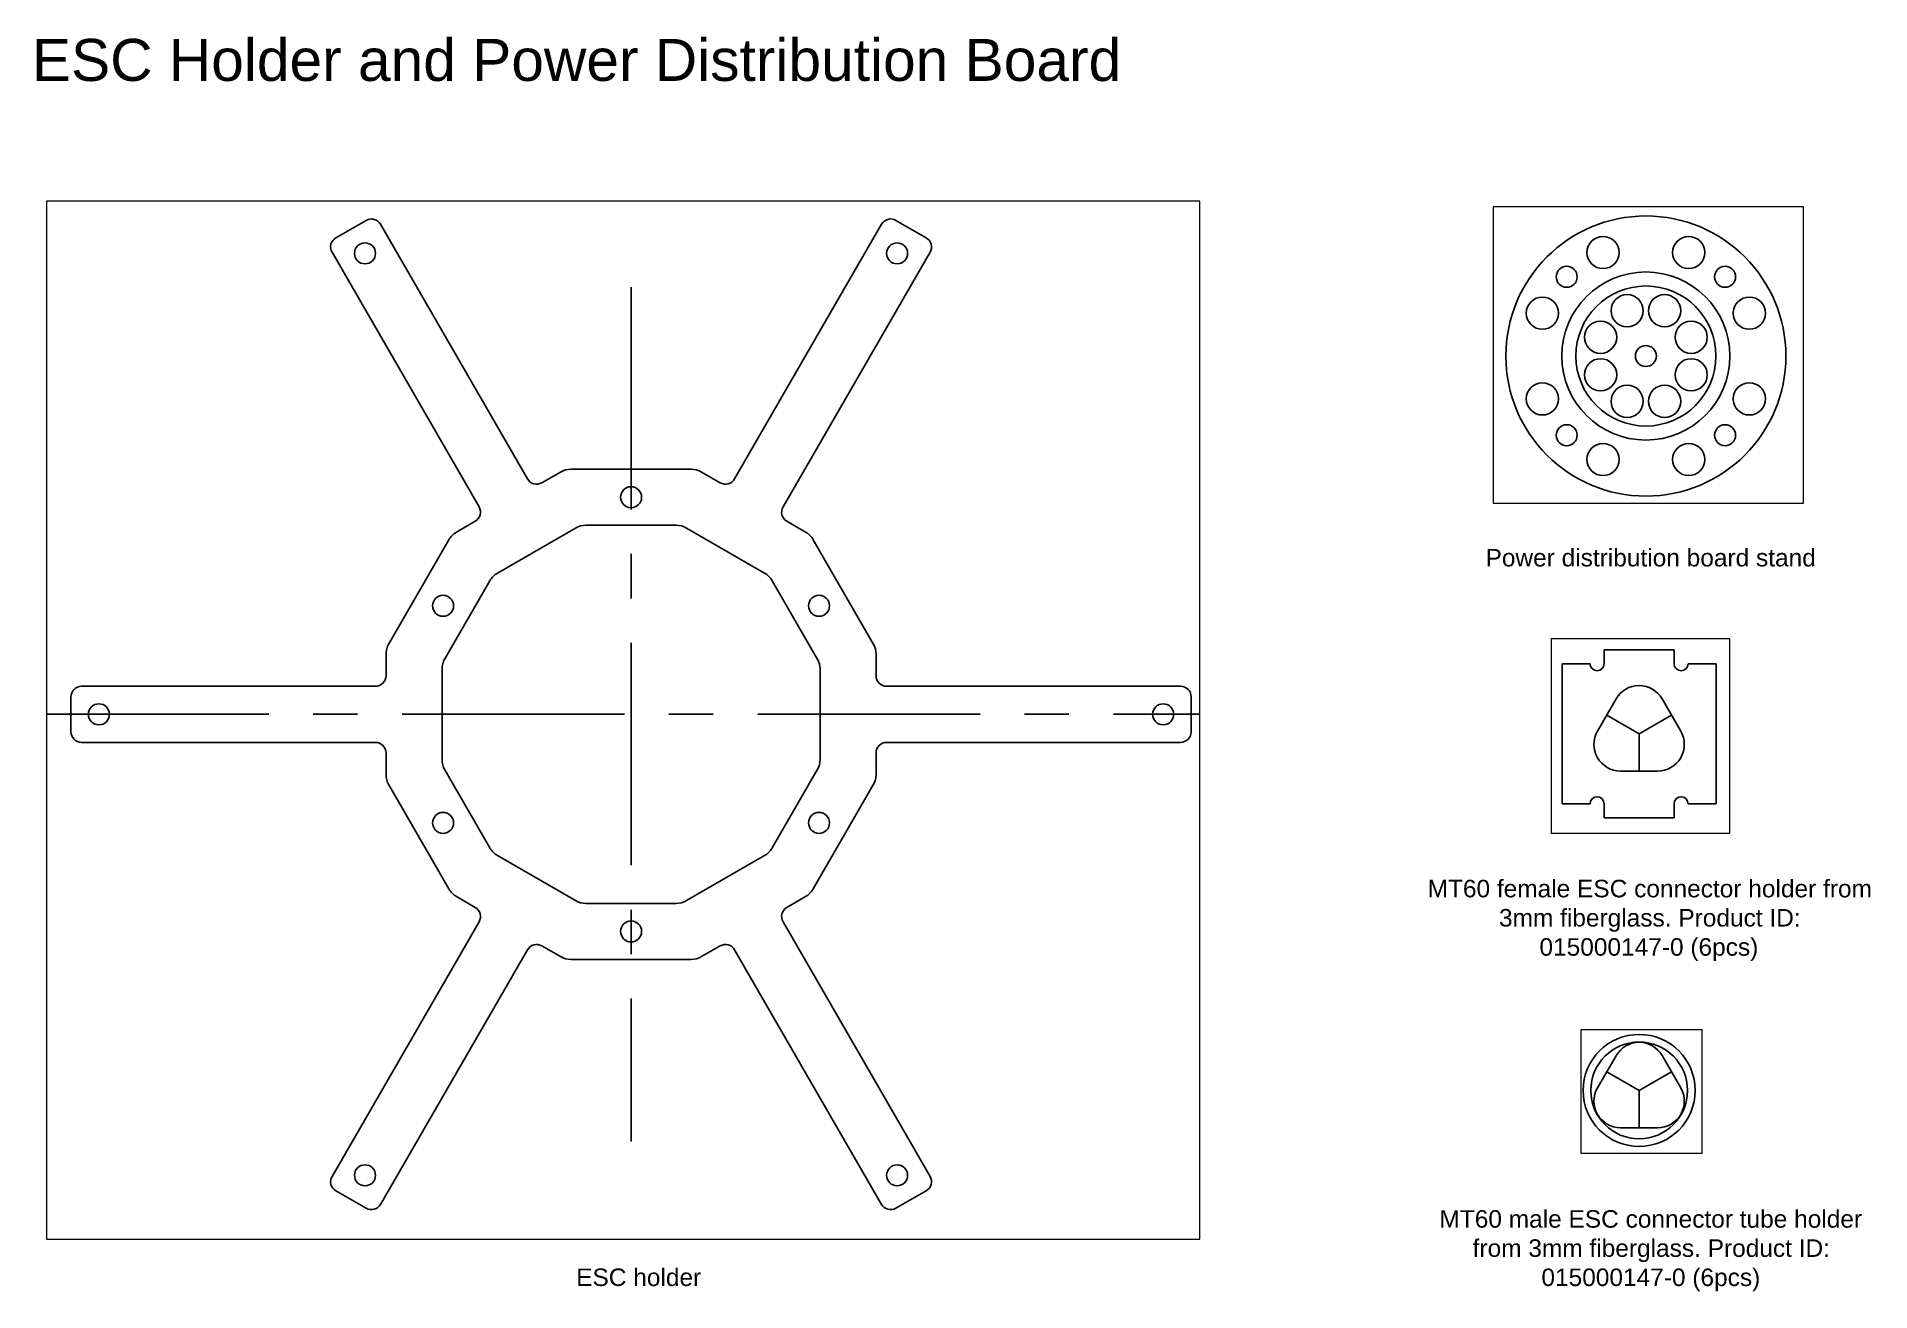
# Paper-space layout 'ESC Holder and Power Distribution Board' of a CAD drawing. Header units: millimetres. Extents: x 4 to 265, y 20 to 199.
# The model-space entities are those that its viewports show. They can reach past a viewport. Long polylines and large blocks are cut down to what shows.
import ezdxf

# ---------------------------------------------------------------- set-up
doc = ezdxf.new("R2010")
doc.units = ezdxf.units.MM
doc.linetypes.add('CENTER', pattern=[50.8, 31.75, -6.35, 6.35, -6.35])
doc.layers.add('Centers', color=1, linetype='CENTER', plot=False)
doc.layers.add('Viewports', color=4, linetype='Continuous', plot=False)
for name, color, linetype in [('MB - Arm Wire Connector Frame', 7, 'Continuous'), ('MB - Arm Wire Connector Plug', 7, 'Continuous'), ('MB - ESC Mount', 7, 'Continuous'), ('MB - Power Distribution Board', 7, 'Continuous'), ('Text', 250, 'Continuous')]:
    doc.layers.add(name, color=color, linetype=linetype)
doc.styles.add('ISO Proportional', font='isocp.shx')

# ---------------------------------------------------------------- blocks, each defined once
blk = doc.blocks.new('GFH Arm Wire Connector Hole')
for p, q in [((-5.94, 0.36), (-3.29, 4.96)), ((3.29, 4.97), (5.94, 0.37)), ((-2.66, -5.33), (2.65, -5.33))]:
    blk.add_line(p, q)
for centre, start, end in [((0, 3.07), 30.0175, 150), ((-2.65, -1.53), 150, 269.9825), ((2.65, -1.53), 269.9825, 30.0175)]:
    blk.add_arc(centre, 3.8, start, end)
at = {"layer": 'Centers'}
for q in [(-4.62, 2.66), (4.62, 2.67), (0, -5.33)]:
    blk.add_line((0, 0), q, dxfattribs=at)
blk = doc.blocks.new('GFH Arm Wire Connector Frame')
for p, q in [((-5, 10), (-5, 12)), ((-5, 12), (0, 12)), ((5, 12), (0, 12)), ((5, 10), (5, 12)), ((-11, -10), (-11, 10)), ((-11, 10), (-7, 10)), ((11, 10), (7, 10)), ((11, -10), (11, 10)), ((-11, -10), (-7, -10)), ((-5, -10), (-5, -12)), ((5, -10), (5, -12)), ((11, -10), (7, -10)), ((-5, -12), (0, -12)), ((5, -12), (0, -12))]:
    blk.add_line(p, q)
for centre, start, end in [((-6, 10), 180, 0), ((6, 10), 180, 0), ((-6, -10), 0, 180), ((6, -10), 0, 180)]:
    blk.add_arc(centre, 1, start, end)
blk.add_blockref('GFH Arm Wire Connector Hole', (0, 0))
blk = doc.blocks.new('GFH Arm Tube Connector Plug')
for radius in [8, 6.91]:
    blk.add_circle((0, 0), radius)
blk.add_blockref('GFH Arm Wire Connector Hole', (0, 0))
blk = doc.blocks.new('GFH Screw Hole')
blk.add_circle((0, 0), 1.5)

msp = doc.modelspace()

# ---------------------------------------------------------------- linework, layer by layer
at = {"layer": 'Centers'}
for p, q in [((400, 61), (400, -61)), ((99, 0), (321, 0)), ((314, 0), (486, 0))]:
    msp.add_line(p, q, dxfattribs=at)
at = {"layer": 'MB - ESC Mount'}
msp.add_lwpolyline([(320, -2.5, 0.414214), (321.5, -4), (363.5, -4, -0.414214), (365, -5.5), (365, -8.57, 0.131652), (365.4, -10.07), (373.98, -24.93, 0.131652), (375.07, -26.02), (377.74, -27.56, -0.414214), (378.29, -29.61), (357.29, -65.98, 0.414214), (357.83, -68.03), (362.17, -70.53, 0.414214), (364.21, -69.98), (385.21, -33.61, -0.414214), (387.26, -33.06), (389.93, -34.6, 0.131652), (391.43, -35), (408.57, -35, 0.131652), (410.07, -34.6), (412.74, -33.06, -0.414214), (414.79, -33.61), (435.79, -69.98, 0.414214), (437.83, -70.53), (442.17, -68.03, 0.414214), (442.71, -65.98), (421.71, -29.61, -0.414214), (422.26, -27.56), (424.93, -26.02, 0.131652), (426.02, -24.93), (434.6, -10.07, 0.131652), (435, -8.57), (435, -5.5, -0.414214), (436.5, -4), (478.5, -4, 0.414214), (480, -2.5), (480, 2.5, 0.414214), (478.5, 4), (436.5, 4, -0.414214), (435, 5.5), (435, 8.57, 0.131652), (434.6, 10.07), (426.02, 24.93, 0.131652), (424.93, 26.02), (422.26, 27.56, -0.414214), (421.71, 29.61), (442.71, 65.98, 0.414214), (442.17, 68.03), (437.83, 70.53, 0.414214), (435.79, 69.98), (414.79, 33.61, -0.414214), (412.74, 33.06), (410.07, 34.6, 0.131652), (408.57, 35), (391.43, 35, 0.131652), (389.93, 34.6), (387.26, 33.06, -0.414214), (385.21, 33.61), (364.21, 69.98, 0.414214), (362.17, 70.53), (357.83, 68.03, 0.414214), (357.29, 65.98), (378.29, 29.61, -0.414214), (377.74, 27.56), (375.07, 26.02, 0.131652), (373.98, 24.93), (365.4, 10.07, 0.131652), (365, 8.57), (365, 5.5, -0.414214), (363.5, 4), (321.5, 4, 0.414214), (320, 2.5), (320, -2.5)], format="xyb", dxfattribs=at)
msp.add_lwpolyline([(373, 6.43), (373, -6.44, 0.13163), (373.4, -7.93), (379.83, -19.07, 0.131652), (380.93, -20.17), (392.07, -26.6, 0.131652), (393.57, -27), (406.43, -27, 0.131652), (407.93, -26.6), (419.07, -20.17, 0.131652), (420.17, -19.07), (426.6, -7.93, 0.131652), (427, -6.43), (427, 6.43, 0.131652), (426.6, 7.93), (420.17, 19.07, 0.131652), (419.07, 20.17), (407.93, 26.6, 0.131652), (406.43, 27), (393.57, 27, 0.131653), (392.07, 26.6), (380.93, 20.17, 0.131651), (379.83, 19.07), (373.4, 7.93, 0.131676)], format="xyb", close=True, dxfattribs=at)
at = {"layer": 'MB - Power Distribution Board'}
for centre, radius in [((784, 0), 20), ((777.88, 14.78), 2.3), ((790.12, 14.78), 2.3), ((784, 0), 12), ((769.22, 6.12), 2.3), ((784, 0), 10), ((781.32, 6.47), 2.3), ((786.68, 6.47), 2.3), ((798.78, 6.12), 2.3), ((777.53, 2.68), 2.3), ((790.47, 2.68), 2.3), ((777.53, -2.68), 2.3), ((790.47, -2.68), 2.3), ((769.22, -6.12), 2.3), ((781.32, -6.47), 2.3), ((786.68, -6.47), 2.3), ((798.78, -6.12), 2.3), ((777.88, -14.78), 2.3), ((790.12, -14.78), 2.3)]:
    msp.add_circle(centre, radius, dxfattribs=at)

# ---------------------------------------------------------------- block references
at = {"layer": 'MB - Arm Wire Connector Frame'}
msp.add_blockref('GFH Arm Wire Connector Frame', (825, 0), dxfattribs=at)
at = {"layer": 'MB - Arm Wire Connector Plug'}
msp.add_blockref('GFH Arm Tube Connector Plug', (854, 0), dxfattribs=at)
at = {"layer": 'MB - ESC Mount', "xscale": -1}
for p, rotation in [((362, 65.82), 210), ((438, 65.82), 150), ((324, 0), 269.9999999999999)]:
    msp.add_blockref('GFH Screw Hole', p, dxfattribs=dict(at, rotation=rotation))
at = {"layer": 'MB - ESC Mount'}
for p, rotation in [((400, 31), 30), ((373.15, 15.5), 30), ((426.85, 15.5), 30), ((476, 0), 89.99999999999999), ((373.15, -15.5), 30), ((426.85, -15.5), 30), ((400, -31), 30), ((362, -65.82), 329.9999999999999), ((438, -65.82), 30)]:
    msp.add_blockref('GFH Screw Hole', p, dxfattribs=dict(at, rotation=rotation))
at = {"layer": 'MB - Power Distribution Board'}
for p, rotation in [((772.69, 11.31), 135), ((795.31, 11.31), 45.00000000000001), ((784, 0), 22.5), ((772.69, -11.31), 45.00000000000001), ((795.31, -11.31), 135)]:
    msp.add_blockref('GFH Screw Hole', p, dxfattribs=dict(at, rotation=rotation))

psp = doc.layouts.new('ESC Holder and Power Distribution Board')

# ---------------------------------------------------------------- texts
at = {"layer": 'Text', "attachment_point": 1, "style": 'ISO Proportional'}
for s, width, heights, insert, char_height in [('{\\fArial|b0|i0|c0|p0;ESC Holder and Power Distribution Board}', 156.2054, [8.4], (2.84, 198.55), 6), ('\\pi10.402;{\\fArial|b0|i0|c0|p0;Power distribution board stand}', 67.2912, [0], (200.07, 125.73), 2.5), ('\\pi0.49249;{\\fArial|b0|i0|c0|p0;MT60 female ESC connector holder from \\P\\pi10.69;3mm fiberglass. Product ID: \\P\\pi16.471;015000147-0 (6pcs)}', 63.809, [0], (201.7, 78.48), 2.5), ('\\pi1.9079;{\\fArial|b0|i0|c0|p0;MT60 male ESC connector tube holder \\P\\pi6.6487;from 3mm fiberglass. Product ID: \\P\\pi16.471;015000147-0 (6pcs)}', 63.809, [0], (201.98, 31.31), 2.5), ('\\pi71.734;{\\fArial|b0|i0|c0|p0;ESC holder}', 161.0328, [0], (8.85, 22.98), 2.5)]:
    psp.add_mtext_dynamic_manual_height_columns(s, width=width, gutter_width=12.5, heights=heights, dxfattribs=dict(at, insert=insert, char_height=char_height))

# ---------------------------------------------------------------- viewports
at = {"layer": 'Viewports', "view_target_point": (-0.24, 345.9)}
psp.add_viewport(center=(87.29, 101.27), size=(164.75, 148.2079), view_center_point=(399.11, -346.74), view_height=148.2079, dxfattribs=at)
at = {"layer": 'Viewports', "view_target_point": (375.5, 137.5)}
for center, size, view_center_point, view_height, status in [((233.74, 153.4), (44.33, 42.313), (408.87, -137.37), 42.313, 3), ((232.61, 99.01), (25.52, 27.713), (449.71, -137.83), 27.713, 4), ((232.73, 48.25), (17.33, 17.636), (478.82, -137.66), 17.636, 5)]:
    psp.add_viewport(center=center, size=size, view_center_point=view_center_point, view_height=view_height, status=status, dxfattribs=at)

doc.saveas('drawing.dxf')
